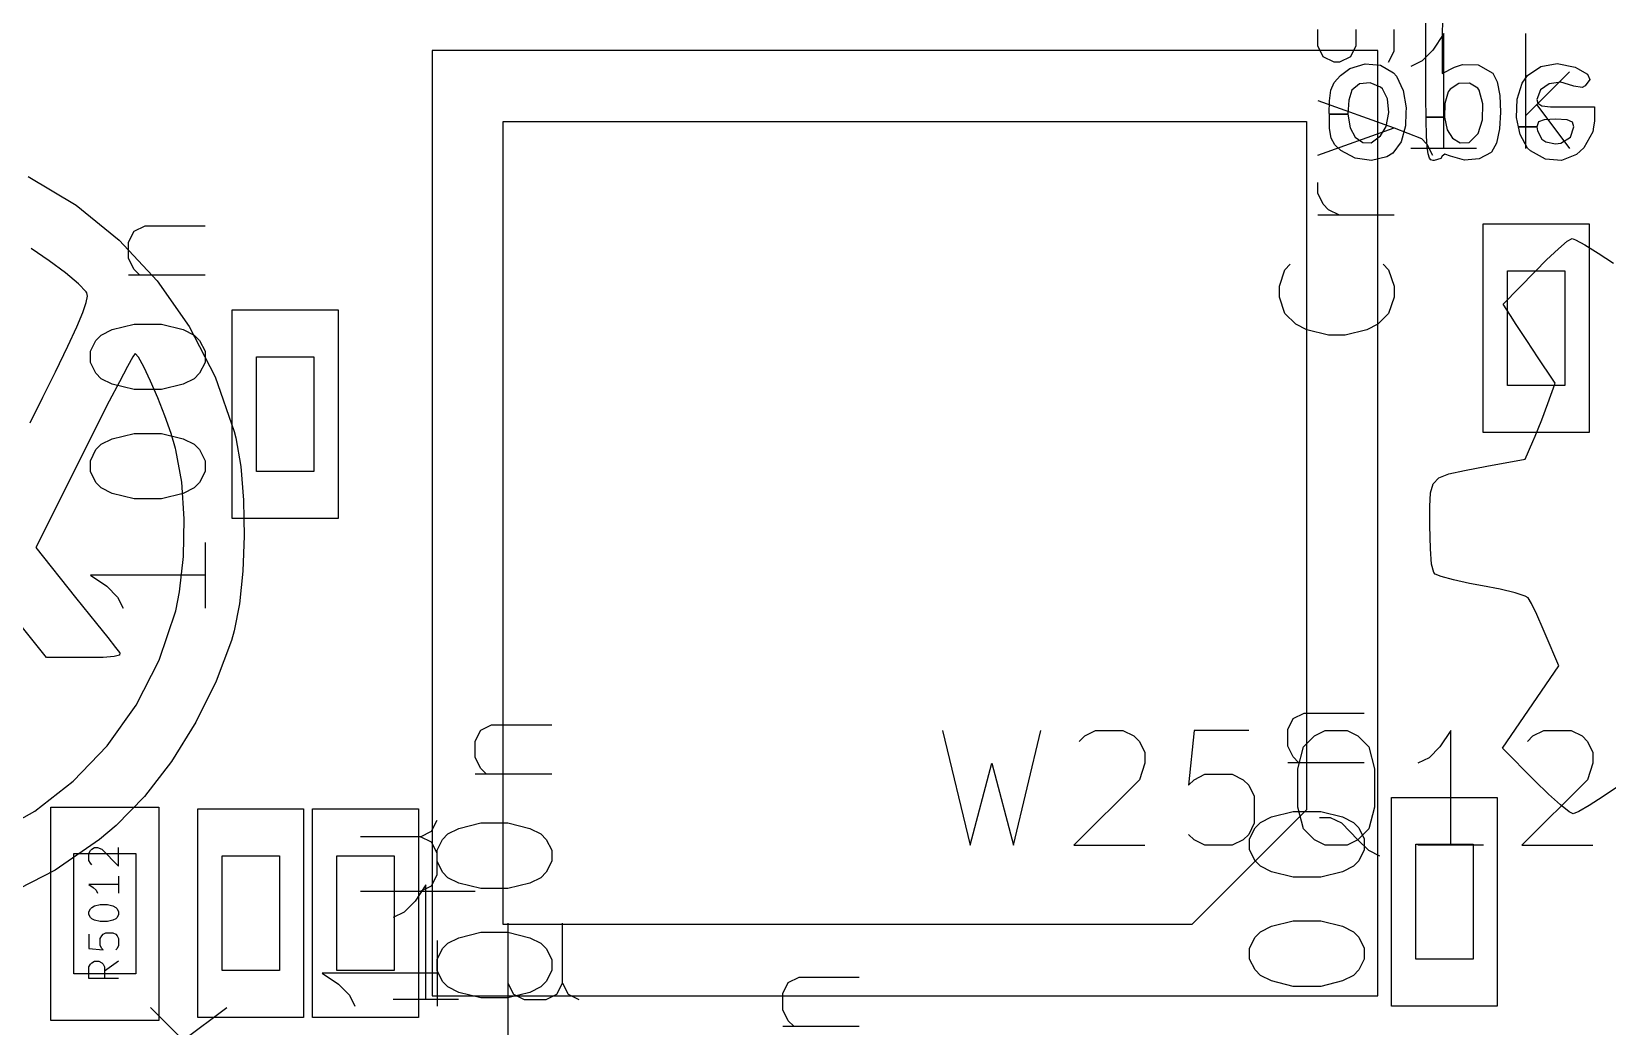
# Model space of a CAD drawing. Extents: x 0 to 141, y 0 to 216.
# Drawn here: x 107.6 to 121.33, y 32.5 to 41.17 of the extents above; entities that cross this region are included whole.
import ezdxf

# ---------------------------------------------------------------- set-up
doc = ezdxf.new("R2010")
doc.units = 0
doc.layers.get('0').update_dxf_attribs({"linetype": 'CONTINUOUS'})

msp = doc.modelspace()

# ---------------------------------------------------------------- linework, layer by layer
at = {"color": 0}
for p, q in [((119.746, 41.1399), (119.746, 41.257)), ((119.891, 41.2806), (119.889, 41.1289)), ((118.804, 41.0464), (118.804, 41.1896)), ((119.137, 41.1896), (119.137, 41.0464)), ((119.47, 40.9981), (119.47, 41.1896)), ((119.747, 40.8312), (119.746, 41.1399)), ((119.903, 41.1522), (119.808, 41.009)), ((119.889, 41.1289), (119.889, 40.8051)), ((119.903, 40.1518), (119.903, 41.1522)), ((120.617, 40.1518), (120.617, 41.1522)), ((119.327, 41.0048), (111.088, 41.0048)), ((111.088, 41.0048), (111.088, 32.7642)), ((118.852, 40.9512), (118.804, 41.0464)), ((118.947, 40.9028), (118.852, 40.9512)), ((119.089, 40.9512), (118.994, 40.9028)), ((119.137, 41.0464), (119.089, 40.9512)), ((119.327, 32.7642), (119.327, 41.0048)), ((119.422, 40.9028), (119.47, 40.9981)), ((119.808, 41.009), (119.713, 40.9141)), ((118.994, 40.9028), (118.947, 40.9028)), ((118.948, 40.7264), (119.003, 40.7885)), ((119.003, 40.7885), (119.083, 40.8478)), ((119.083, 40.8478), (119.217, 40.8891)), ((119.217, 40.8891), (119.352, 40.8767)), ((119.352, 40.8767), (119.465, 40.8107)), ((119.465, 40.8107), (119.49, 40.7804)), ((119.713, 40.9141), (119.616, 40.8658)), ((119.747, 40.5874), (119.747, 40.8312)), ((119.889, 40.8051), (119.997, 40.8587)), ((119.997, 40.8587), (120.066, 40.8838)), ((120.066, 40.8838), (120.201, 40.8809)), ((120.201, 40.8809), (120.329, 40.8079)), ((120.329, 40.8079), (120.329, 40.8065)), ((120.329, 40.8065), (120.369, 40.7321)), ((120.585, 40.7211), (120.632, 40.7871)), ((120.999, 40.8189), (120.617, 40.4372)), ((120.632, 40.7871), (120.748, 40.8658)), ((120.748, 40.8658), (120.891, 40.8919)), ((120.891, 40.8919), (121.047, 40.8587)), ((121.047, 40.8587), (121.069, 40.8492)), ((121.069, 40.8492), (121.156, 40.798)), ((121.156, 40.798), (121.175, 40.7515)), ((118.907, 40.5652), (118.919, 40.659)), ((118.919, 40.659), (118.948, 40.7264)), ((119.102, 40.659), (119.075, 40.5737)), ((119.169, 40.7141), (119.102, 40.659)), ((119.261, 40.724), (119.169, 40.7141)), ((119.35, 40.6866), (119.261, 40.724)), ((119.368, 40.6714), (119.35, 40.6866)), ((119.412, 40.5832), (119.368, 40.6714)), ((119.49, 40.7804), (119.548, 40.6562)), ((119.548, 40.6562), (119.574, 40.5045)), ((119.957, 40.6686), (119.942, 40.6439)), ((120.035, 40.7183), (119.957, 40.6686)), ((120.126, 40.7211), (120.035, 40.7183)), ((120.2, 40.6756), (120.126, 40.7211)), ((120.21, 40.659), (120.2, 40.6756)), ((120.244, 40.5391), (120.21, 40.659)), ((120.369, 40.7321), (120.391, 40.6121)), ((120.541, 40.5804), (120.585, 40.7211)), ((120.744, 40.6619), (120.713, 40.5776)), ((120.821, 40.7155), (120.744, 40.6619)), ((120.923, 40.7293), (120.821, 40.7155)), ((121.027, 40.6975), (120.923, 40.7293)), ((121.035, 40.6936), (121.027, 40.6975)), ((121.108, 40.6823), (121.035, 40.6936)), ((121.134, 40.6975), (121.108, 40.6823)), ((121.175, 40.7515), (121.134, 40.6975)), ((118.804, 40.5694), (119.47, 40.3324)), ((118.904, 40.4551), (118.907, 40.5652)), ((119.075, 40.5737), (119.067, 40.4495)), ((119.423, 40.4633), (119.412, 40.5832)), ((119.749, 40.4234), (119.747, 40.5874)), ((119.911, 40.5433), (119.908, 40.4234)), ((119.942, 40.6439), (119.911, 40.5433)), ((120.239, 40.4012), (120.244, 40.5391)), ((120.391, 40.6121), (120.395, 40.5391)), ((120.395, 40.5391), (120.398, 40.4675)), ((120.537, 40.422), (120.541, 40.5804)), ((120.712, 40.5324), (120.999, 40.1518)), ((120.713, 40.5776), (120.722, 40.5448)), ((120.722, 40.5448), (120.756, 40.5239)), ((120.756, 40.5239), (120.832, 40.5144)), ((120.832, 40.5144), (120.964, 40.513)), ((120.964, 40.513), (121.215, 40.513)), ((121.215, 40.513), (121.215, 40.3902)), ((111.708, 33.3843), (111.708, 40.3849)), ((111.708, 40.3849), (118.707, 40.3849)), ((118.707, 40.3849), (118.707, 34.3848)), ((118.906, 40.4495), (118.904, 40.4551)), ((118.908, 40.3243), (118.906, 40.4495)), ((118.906, 40.4495), (119.067, 40.4495)), ((119.067, 40.4495), (118.906, 40.4495)), ((119.067, 40.4495), (119.086, 40.331)), ((119.4, 40.3433), (119.423, 40.4633)), ((119.572, 40.4633), (119.568, 40.3475)), ((119.574, 40.5045), (119.572, 40.4633)), ((119.749, 40.4001), (119.749, 40.4234)), ((119.749, 40.4234), (119.908, 40.4234)), ((119.908, 40.4234), (119.749, 40.4234)), ((119.753, 40.2622), (119.749, 40.4001)), ((119.908, 40.4234), (119.931, 40.313)), ((120.201, 40.283), (120.239, 40.4012)), ((120.398, 40.4675), (120.388, 40.3214)), ((120.555, 40.3408), (120.537, 40.422)), ((120.727, 40.3821), (120.713, 40.3408)), ((120.778, 40.4012), (120.727, 40.3821)), ((120.875, 40.4054), (120.778, 40.4012)), ((120.977, 40.4001), (120.875, 40.4054)), ((121.025, 40.3793), (120.977, 40.4001)), ((121.036, 40.3408), (121.025, 40.3793)), ((121.215, 40.3902), (121.208, 40.3408)), ((118.804, 40.0939), (119.47, 40.3324)), ((118.922, 40.2414), (118.908, 40.3243)), ((118.953, 40.1835), (118.922, 40.2414)), ((119.086, 40.331), (119.131, 40.2498)), ((119.131, 40.2498), (119.198, 40.2029)), ((119.271, 40.2001), (119.352, 40.2622)), ((119.352, 40.2622), (119.4, 40.3433)), ((119.47, 40.3324), (119.709, 40.2375)), ((119.568, 40.3475), (119.53, 40.2086)), ((119.709, 40.2375), (119.756, 40.1891)), ((119.759, 40.1655), (119.753, 40.2622)), ((119.931, 40.313), (119.978, 40.2414)), ((119.978, 40.2414), (120.046, 40.2015)), ((120.124, 40.2029), (120.192, 40.2703)), ((120.192, 40.2703), (120.201, 40.283)), ((120.388, 40.3214), (120.362, 40.1973)), ((120.569, 40.2717), (120.555, 40.3408)), ((120.555, 40.3408), (120.713, 40.3408)), ((120.713, 40.3408), (120.555, 40.3408)), ((120.633, 40.1532), (120.569, 40.2717)), ((120.713, 40.3408), (120.719, 40.3049)), ((120.719, 40.3049), (120.758, 40.2332)), ((120.924, 40.1973), (121.006, 40.2498)), ((121.006, 40.2498), (121.036, 40.3408)), ((121.2, 40.2953), (121.123, 40.1574)), ((121.208, 40.3408), (121.2, 40.2953)), ((119.005, 40.1341), (118.953, 40.1835)), ((119.13, 40.0664), (119.005, 40.1341)), ((119.198, 40.2029), (119.271, 40.2001)), ((119.459, 40.1105), (119.407, 40.0787)), ((119.53, 40.2086), (119.459, 40.1105)), ((120.188, 40.1518), (119.616, 40.1518)), ((119.756, 40.1891), (119.804, 40.0939)), ((119.767, 40.1038), (119.759, 40.1655)), ((119.778, 40.0678), (119.767, 40.1038)), ((119.911, 40.1024), (119.889, 40.0844)), ((119.96, 40.0844), (119.911, 40.1024)), ((120.046, 40.2015), (120.124, 40.2029)), ((120.315, 40.1147), (120.212, 40.0611)), ((120.319, 40.1189), (120.315, 40.1147)), ((120.362, 40.1973), (120.319, 40.1189)), ((120.657, 40.1299), (120.633, 40.1532)), ((120.789, 40.0569), (120.657, 40.1299)), ((120.758, 40.2332), (120.793, 40.2096)), ((120.793, 40.2096), (120.875, 40.1906)), ((120.875, 40.1906), (120.924, 40.1973)), ((121.059, 40.0981), (120.928, 40.0459)), ((121.123, 40.1574), (121.059, 40.0981)), ((119.272, 40.0473), (119.13, 40.0664)), ((119.407, 40.0787), (119.272, 40.0473)), ((119.791, 40.0512), (119.778, 40.0678)), ((119.811, 40.0473), (119.791, 40.0512)), ((119.818, 40.0473), (119.811, 40.0473)), ((119.877, 40.0625), (119.818, 40.0473)), ((119.889, 40.0844), (119.877, 40.0625)), ((120.082, 40.0498), (119.96, 40.0844)), ((120.212, 40.0611), (120.082, 40.0498)), ((120.928, 40.0459), (120.789, 40.0569)), ((107.567, 39.908), (107.986, 39.6572)), ((118.804, 39.7605), (118.804, 39.8558)), ((118.852, 39.6656), (118.804, 39.7605)), ((107.986, 39.6572), (108.362, 39.3527)), ((119.47, 39.5704), (118.804, 39.5704)), ((118.898, 39.6173), (118.852, 39.6656)), ((118.994, 39.5704), (118.898, 39.6173)), ((108.443, 39.3347), (108.492, 39.43)), ((108.492, 39.43), (108.587, 39.4765)), ((108.587, 39.4765), (109.11, 39.4765)), ((120.247, 37.6742), (120.247, 39.4945)), ((120.247, 39.4945), (121.168, 39.4945)), ((121.168, 39.4945), (121.168, 37.6742)), ((107.752, 39.1721), (107.594, 39.2797)), ((108.362, 39.3527), (108.693, 38.9985)), ((108.443, 39.1915), (108.443, 39.3347)), ((120.797, 39.1791), (120.901, 39.2755)), ((120.901, 39.2755), (120.979, 39.3418)), ((120.979, 39.3418), (121.021, 39.3665)), ((121.021, 39.3665), (121.051, 39.3541)), ((121.051, 39.3541), (121.132, 39.31)), ((121.132, 39.31), (121.248, 39.2384)), ((107.895, 39.0659), (107.752, 39.1721)), ((108.492, 39.0962), (108.443, 39.1915)), ((118.518, 39.0934), (118.565, 39.1418)), ((119.375, 39.1418), (119.422, 39.0934)), ((120.698, 39.0797), (120.797, 39.1791)), ((121.248, 39.2384), (121.382, 39.1502)), ((108.008, 38.9724), (107.895, 39.0659)), ((108.443, 39.0483), (109.11, 39.0483)), ((108.538, 39.0483), (108.492, 39.0962)), ((108.693, 38.9985), (108.972, 38.6002)), ((118.47, 38.9516), (118.518, 39.0934)), ((119.422, 39.0934), (119.47, 38.9516)), ((120.419, 38.7932), (120.698, 39.0797)), ((120.457, 38.0848), (120.457, 39.0839)), ((120.457, 39.0839), (120.957, 39.0839)), ((120.957, 39.0839), (120.957, 38.0848)), ((108.075, 38.9008), (108.008, 38.9724)), ((108.074, 38.807), (108.085, 38.8634)), ((108.079, 38.8938), (108.075, 38.9008)), ((108.085, 38.8634), (108.079, 38.8938)), ((118.47, 38.8553), (118.47, 38.9516)), ((119.47, 38.9516), (119.47, 38.8553)), ((108.044, 38.7202), (108.074, 38.807)), ((109.347, 38.7449), (110.268, 38.7449)), ((109.347, 36.9245), (109.347, 38.7449)), ((110.268, 38.7449), (110.268, 36.9245)), ((118.518, 38.7131), (118.47, 38.8553)), ((119.47, 38.8553), (119.422, 38.7131)), ((120.483, 38.6941), (120.419, 38.7932)), ((107.913, 38.4267), (107.991, 38.596)), ((107.991, 38.596), (108.044, 38.7202)), ((108.3, 38.5727), (108.492, 38.6196)), ((108.492, 38.6196), (108.729, 38.6196)), ((108.729, 38.6196), (108.92, 38.5727)), ((108.972, 38.6002), (109.197, 38.1593)), ((118.613, 38.6182), (118.518, 38.7131)), ((118.708, 38.5699), (118.613, 38.6182)), ((119.327, 38.6182), (119.232, 38.5699)), ((119.422, 38.7131), (119.327, 38.6182)), ((120.534, 38.6168), (120.483, 38.6941)), ((120.609, 38.5025), (120.534, 38.6168)), ((108.11, 38.3826), (108.158, 38.4775)), ((108.158, 38.4775), (108.205, 38.5244)), ((108.205, 38.5244), (108.3, 38.5727)), ((108.92, 38.5727), (109.015, 38.5244)), ((109.015, 38.5244), (109.062, 38.4775)), ((109.062, 38.4775), (109.11, 38.3826)), ((118.898, 38.523), (118.708, 38.5699)), ((119.042, 38.523), (118.898, 38.523)), ((119.232, 38.5699), (119.042, 38.523)), ((120.694, 38.3741), (120.609, 38.5025)), ((107.805, 38.2048), (107.913, 38.4267)), ((108.11, 38.2859), (108.11, 38.3826)), ((108.481, 38.3342), (108.434, 38.2503)), ((108.5, 38.3632), (108.481, 38.3342)), ((108.53, 38.3314), (108.5, 38.3632)), ((108.577, 38.2475), (108.53, 38.3314)), ((109.11, 38.3826), (109.11, 38.2859)), ((109.558, 38.3342), (110.057, 38.3342)), ((109.558, 37.3338), (109.558, 38.3342)), ((110.057, 38.3342), (110.057, 37.3338)), ((120.709, 38.3508), (120.694, 38.3741)), ((120.872, 38.1056), (120.709, 38.3508)), ((107.696, 37.9843), (107.805, 38.2048)), ((108.158, 38.191), (108.11, 38.2859)), ((108.205, 38.1441), (108.158, 38.191)), ((108.434, 38.2503), (108.363, 38.118)), ((108.635, 38.1233), (108.577, 38.2475)), ((109.062, 38.191), (109.015, 38.1441)), ((109.11, 38.2859), (109.062, 38.191)), ((108.3, 38.0958), (108.205, 38.1441)), ((108.363, 38.118), (108.274, 37.9469)), ((108.492, 38.0488), (108.3, 38.0958)), ((108.729, 38.0488), (108.492, 38.0488)), ((108.697, 37.9758), (108.635, 38.1233)), ((108.92, 38.0958), (108.729, 38.0488)), ((109.015, 38.1441), (108.92, 38.0958)), ((109.197, 38.1593), (109.364, 37.6823)), ((120.957, 38.0848), (120.457, 38.0848)), ((120.808, 37.9278), (120.872, 38.1056)), ((107.585, 37.7596), (107.696, 37.9843)), ((108.274, 37.9469), (108.17, 37.743)), ((108.759, 37.8188), (108.697, 37.9758)), ((120.756, 37.7857), (120.808, 37.9278)), ((108.813, 37.6671), (108.759, 37.8188)), ((120.698, 37.6424), (120.756, 37.7857)), ((108.17, 37.743), (108.058, 37.5186)), ((108.3, 37.6206), (108.492, 37.6671)), ((108.492, 37.6671), (108.729, 37.6671)), ((108.729, 37.6671), (108.92, 37.6206)), ((108.853, 37.5349), (108.813, 37.6671)), ((109.364, 37.6823), (109.378, 37.6273)), ((109.378, 37.6273), (109.42, 37.3779)), ((121.168, 37.6742), (120.247, 37.6742)), ((120.679, 37.5955), (120.698, 37.6424)), ((108.058, 37.5186), (107.634, 36.6737)), ((108.11, 37.429), (108.158, 37.5253)), ((108.158, 37.5253), (108.205, 37.5722)), ((108.205, 37.5722), (108.3, 37.6206)), ((108.855, 37.5239), (108.853, 37.5349)), ((108.906, 37.2413), (108.855, 37.5239)), ((108.92, 37.6206), (109.015, 37.5722)), ((109.015, 37.5722), (109.062, 37.5253)), ((109.062, 37.5253), (109.11, 37.429)), ((120.613, 37.4414), (120.679, 37.5955)), ((108.11, 37.3338), (108.11, 37.429)), ((109.11, 37.429), (109.11, 37.3338)), ((109.42, 37.3779), (109.444, 37.0858)), ((120.084, 37.3447), (120.278, 37.3807)), ((120.278, 37.3807), (120.613, 37.4414)), ((108.158, 37.2389), (108.11, 37.3338)), ((108.205, 37.192), (108.158, 37.2389)), ((108.928, 36.9217), (108.906, 37.2413)), ((109.062, 37.2389), (109.015, 37.192)), ((109.11, 37.3338), (109.062, 37.2389)), ((110.057, 37.3338), (109.558, 37.3338)), ((119.787, 37.1479), (119.809, 37.2276)), ((119.809, 37.2276), (119.859, 37.2801)), ((119.859, 37.2801), (119.947, 37.3144)), ((119.947, 37.3144), (120.084, 37.3447)), ((108.3, 37.1436), (108.205, 37.192)), ((108.492, 37.0967), (108.3, 37.1436)), ((108.729, 37.0967), (108.492, 37.0967)), ((108.92, 37.1436), (108.729, 37.0967)), ((109.015, 37.192), (108.92, 37.1436)), ((109.444, 37.0858), (109.448, 36.9217)), ((119.782, 37.0293), (119.787, 37.1479)), ((119.782, 36.8639), (119.782, 37.0293)), ((108.923, 36.5936), (108.928, 36.9217)), ((110.268, 36.9245), (109.347, 36.9245)), ((109.448, 36.9217), (109.451, 36.7743)), ((119.786, 36.6614), (119.782, 36.8639)), ((107.727, 35.7131), (106.939, 36.697)), ((107.634, 36.6737), (107.982, 36.237)), ((109.11, 36.715), (109.11, 36.1431)), ((109.451, 36.7743), (109.44, 36.4656)), ((108.888, 36.285), (108.923, 36.5936)), ((119.797, 36.5263), (119.786, 36.6614)), ((119.816, 36.4532), (119.797, 36.5263)), ((109.11, 36.4299), (108.11, 36.4299)), ((108.11, 36.4299), (108.253, 36.3347)), ((109.44, 36.4656), (109.411, 36.1819)), ((119.827, 36.4395), (119.816, 36.4532)), ((119.88, 36.4187), (119.827, 36.4395)), ((119.986, 36.3911), (119.88, 36.4187)), ((120.128, 36.3594), (119.986, 36.3911)), ((108.253, 36.3347), (108.348, 36.2398)), ((108.855, 36.1213), (108.888, 36.285)), ((120.239, 36.3389), (120.128, 36.3594)), ((120.395, 36.3086), (120.239, 36.3389)), ((120.526, 36.2768), (120.395, 36.3086)), ((120.613, 36.2493), (120.526, 36.2768)), ((107.982, 36.237), (108.163, 36.0094)), ((108.348, 36.2398), (108.397, 36.1431)), ((108.711, 35.6912), (108.855, 36.1213)), ((109.411, 36.1819), (109.364, 35.9449)), ((120.639, 36.2342), (120.613, 36.2493)), ((120.667, 36.1844), (120.639, 36.2342)), ((120.713, 36.0881), (120.667, 36.1844)), ((108.163, 36.0094), (108.262, 35.887)), ((120.769, 35.96), (120.713, 36.0881)), ((108.262, 35.887), (108.33, 35.7999)), ((109.34, 35.862), (109.207, 35.5064)), ((109.364, 35.9449), (109.34, 35.862)), ((120.787, 35.9184), (120.769, 35.96)), ((120.904, 35.6401), (120.787, 35.9184)), ((108.063, 35.7131), (107.727, 35.7131)), ((108.223, 35.7145), (108.063, 35.7131)), ((108.319, 35.7216), (108.223, 35.7145)), ((108.365, 35.7339), (108.319, 35.7216)), ((108.33, 35.7999), (108.365, 35.7572)), ((108.365, 35.7572), (108.366, 35.7547)), ((108.366, 35.7547), (108.365, 35.7339)), ((108.51, 35.2986), (108.711, 35.6912)), ((120.413, 34.9222), (120.904, 35.6401)), ((109.207, 35.5064), (109.029, 35.1482)), ((108.257, 34.9443), (108.51, 35.2986)), ((118.543, 35.0848), (118.591, 35.18)), ((118.591, 35.18), (118.686, 35.2268)), ((118.686, 35.2268), (119.21, 35.2268)), ((109.029, 35.1482), (108.817, 34.8079)), ((111.464, 34.9843), (111.511, 35.0793)), ((111.511, 35.0793), (111.606, 35.1276)), ((111.606, 35.1276), (112.13, 35.1276)), ((115.536, 35.0766), (115.775, 34.0761)), ((116.155, 34.0761), (116.393, 35.0766)), ((116.727, 34.9815), (116.774, 35.0297)), ((116.774, 35.0297), (116.869, 35.0766)), ((116.869, 35.0766), (117.107, 35.0766)), ((117.107, 35.0766), (117.202, 35.0297)), ((117.202, 35.0297), (117.25, 34.9815)), ((117.727, 35.0766), (117.679, 34.6012)), ((118.203, 35.0766), (117.727, 35.0766)), ((118.543, 34.9415), (118.543, 35.0848)), ((118.679, 34.9333), (118.775, 35.0297)), ((118.775, 35.0297), (118.87, 35.0766)), ((118.87, 35.0766), (119.06, 35.0766)), ((119.06, 35.0766), (119.155, 35.0297)), ((119.155, 35.0297), (119.25, 34.9333)), ((119.965, 35.0766), (119.869, 34.9333)), ((119.965, 34.0761), (119.965, 35.0766)), ((120.631, 34.9815), (120.679, 35.0297)), ((120.679, 35.0297), (120.774, 35.0766)), ((120.774, 35.0766), (121.012, 35.0766)), ((121.012, 35.0766), (121.108, 35.0297)), ((121.108, 35.0297), (121.154, 34.9815)), ((107.961, 34.6356), (108.257, 34.9443)), ((111.464, 34.8409), (111.464, 34.9843)), ((117.25, 34.9815), (117.297, 34.8864)), ((117.297, 34.8864), (117.297, 34.7913)), ((118.591, 34.8464), (118.543, 34.9415)), ((118.631, 34.7431), (118.679, 34.9333)), ((119.25, 34.9333), (119.298, 34.7431)), ((119.869, 34.9333), (119.774, 34.8382)), ((120.697, 34.637), (120.413, 34.9222)), ((121.154, 34.9815), (121.202, 34.8864)), ((121.202, 34.8864), (121.202, 34.7913)), ((108.817, 34.8079), (108.581, 34.5006)), ((111.511, 34.7459), (111.464, 34.8409)), ((111.559, 34.699), (111.511, 34.7459)), ((115.775, 34.0761), (115.965, 34.7913)), ((115.965, 34.7913), (116.155, 34.0761)), ((117.297, 34.7913), (117.25, 34.648)), ((118.543, 34.7982), (119.21, 34.7982)), ((118.638, 34.7982), (118.591, 34.8464)), ((118.631, 34.4096), (118.631, 34.7431)), ((119.298, 34.7431), (119.298, 34.4096)), ((119.774, 34.8382), (119.678, 34.7913)), ((121.202, 34.7913), (121.154, 34.648)), ((107.625, 34.3738), (107.961, 34.6356)), ((111.464, 34.699), (112.13, 34.699)), ((117.25, 34.648), (116.678, 34.0761)), ((117.679, 34.6012), (117.727, 34.648)), ((117.727, 34.648), (117.822, 34.6963)), ((117.822, 34.6963), (118.059, 34.6963)), ((118.059, 34.6963), (118.154, 34.648)), ((118.154, 34.648), (118.203, 34.6012)), ((121.154, 34.648), (120.584, 34.0761)), ((120.815, 34.5212), (120.697, 34.637)), ((108.581, 34.5006), (108.335, 34.2484)), ((118.203, 34.6012), (118.251, 34.5047)), ((118.251, 34.5047), (118.251, 34.2677)), ((119.447, 34.4937), (120.367, 34.4937)), ((119.447, 32.6747), (119.447, 34.4937)), ((120.367, 34.4937), (120.367, 32.6747)), ((120.919, 34.4289), (120.815, 34.5212)), ((121.292, 34.5019), (121.17, 34.4234)), ((121.415, 34.5846), (121.292, 34.5019)), ((107.255, 34.1643), (107.625, 34.3738)), ((107.767, 34.4096), (108.707, 34.4096)), ((107.767, 32.5493), (107.767, 34.4096)), ((108.707, 34.4096), (108.707, 32.5493)), ((109.047, 32.5741), (109.047, 34.3945)), ((109.047, 34.3945), (109.968, 34.3945)), ((109.968, 34.3945), (109.968, 32.5741)), ((110.047, 32.5741), (110.047, 34.3945)), ((110.047, 34.3945), (110.968, 34.3945)), ((110.968, 34.3945), (110.968, 32.5741)), ((118.707, 34.3848), (117.708, 33.3843)), ((118.401, 34.3228), (118.591, 34.3697)), ((118.591, 34.3697), (118.83, 34.3697)), ((118.679, 34.2194), (118.631, 34.4096)), ((118.83, 34.3697), (119.02, 34.3228)), ((119.298, 34.4096), (119.25, 34.2194)), ((120.995, 34.3683), (120.919, 34.4289)), ((121.03, 34.3504), (120.995, 34.3683)), ((121.079, 34.3697), (121.03, 34.3504)), ((121.17, 34.4234), (121.079, 34.3697)), ((108.335, 34.2484), (108.19, 34.1271)), ((110.987, 34.1505), (111.082, 34.1988)), ((111.082, 34.1988), (111.131, 34.2938)), ((111.226, 34.1753), (111.321, 34.2222)), ((111.321, 34.2222), (111.511, 34.2704)), ((111.511, 34.2704), (111.749, 34.2704)), ((111.749, 34.2704), (111.94, 34.2222)), ((111.94, 34.2222), (112.034, 34.1753)), ((118.251, 34.2677), (118.203, 34.1712)), ((118.211, 34.1313), (118.258, 34.2277)), ((118.258, 34.2277), (118.306, 34.2746)), ((118.306, 34.2746), (118.401, 34.3228)), ((118.775, 34.1244), (118.679, 34.2194)), ((118.916, 34.3145), (118.821, 34.3145)), ((119.013, 34.2677), (118.916, 34.3145)), ((119.155, 34.1244), (119.013, 34.2677)), ((119.02, 34.3228), (119.115, 34.2746)), ((119.115, 34.2746), (119.163, 34.2277)), ((119.25, 34.2194), (119.155, 34.1244)), ((119.163, 34.2277), (119.21, 34.1313)), ((108.19, 34.1271), (107.803, 33.8598)), ((108.122, 34.0431), (108.147, 34.0555)), ((108.147, 34.0555), (108.172, 34.0555)), ((108.172, 34.0555), (108.209, 34.0431)), ((108.356, 33.8942), (108.356, 34.0555)), ((110.987, 34.1505), (110.464, 34.1505)), ((111.082, 34.1037), (110.987, 34.1505)), ((111.131, 34.0086), (111.082, 34.1037)), ((111.131, 34.0321), (111.177, 34.1271)), ((111.177, 34.1271), (111.226, 34.1753)), ((112.034, 34.1753), (112.083, 34.1271)), ((112.083, 34.1271), (112.13, 34.0321)), ((116.678, 34.0761), (117.297, 34.0761)), ((117.727, 34.1244), (117.679, 34.1712)), ((117.822, 34.0761), (117.727, 34.1244)), ((118.059, 34.0761), (117.822, 34.0761)), ((118.154, 34.1244), (118.059, 34.0761)), ((118.203, 34.1712), (118.154, 34.1244)), ((118.211, 34.0362), (118.211, 34.1313)), ((118.87, 34.0761), (118.775, 34.1244)), ((119.06, 34.0761), (118.87, 34.0761)), ((119.155, 34.1244), (119.06, 34.0761)), ((119.25, 34.0293), (119.155, 34.1244)), ((119.21, 34.1313), (119.21, 34.0362)), ((119.658, 34.0844), (120.158, 34.0844)), ((119.658, 33.084), (119.658, 34.0844)), ((120.25, 34.0761), (119.678, 34.0761)), ((120.158, 34.0844), (120.158, 33.084)), ((120.584, 34.0761), (121.202, 34.0761)), ((107.967, 34.0045), (108.507, 34.0045)), ((107.967, 32.9544), (107.967, 34.0045)), ((108.097, 34.0058), (108.11, 34.0306)), ((108.097, 33.9439), (108.097, 34.0058)), ((108.11, 33.919), (108.097, 33.9439)), ((108.11, 34.0306), (108.122, 34.0431)), ((108.122, 33.9066), (108.11, 33.919)), ((108.209, 34.0431), (108.356, 33.8942)), ((108.507, 34.0045), (108.507, 32.9544)), ((109.258, 32.9847), (109.258, 33.9838)), ((109.258, 33.9838), (109.758, 33.9838)), ((109.758, 33.9838), (109.758, 32.9847)), ((110.257, 32.9847), (110.257, 33.9838)), ((110.257, 33.9838), (110.757, 33.9838)), ((110.757, 33.9838), (110.757, 32.9847)), ((111.131, 33.9369), (111.131, 34.0321)), ((111.131, 33.8171), (111.131, 34.0086)), ((111.177, 33.8419), (111.131, 33.9369)), ((112.13, 33.9369), (112.083, 33.8419)), ((112.13, 34.0321), (112.13, 33.9369)), ((118.258, 33.9411), (118.211, 34.0362)), ((118.306, 33.8942), (118.258, 33.9411)), ((119.163, 33.9411), (119.115, 33.8942)), ((119.21, 34.0362), (119.163, 33.9411)), ((119.345, 33.981), (119.25, 34.0293)), ((107.803, 33.8598), (107.384, 33.6434)), ((108.356, 33.8074), (108.356, 33.6586)), ((111.082, 33.722), (111.131, 33.8171)), ((111.226, 33.7936), (111.177, 33.8419)), ((111.321, 33.7468), (111.226, 33.7936)), ((112.034, 33.7936), (111.94, 33.7468)), ((112.083, 33.8419), (112.034, 33.7936)), ((118.401, 33.846), (118.306, 33.8942)), ((118.591, 33.7991), (118.401, 33.846)), ((118.83, 33.7991), (118.591, 33.7991)), ((119.02, 33.846), (118.83, 33.7991)), ((119.115, 33.8942), (119.02, 33.846)), ((108.356, 33.733), (108.097, 33.733)), ((108.097, 33.733), (108.135, 33.7082)), ((108.135, 33.7082), (108.16, 33.6834)), ((108.16, 33.6834), (108.172, 33.6586)), ((110.464, 33.6751), (111.464, 33.6751)), ((111.034, 33.7316), (110.939, 33.5883)), ((110.987, 33.6751), (111.082, 33.722)), ((111.034, 32.7312), (111.034, 33.7316)), ((111.511, 33.6985), (111.321, 33.7468)), ((111.749, 33.6985), (111.511, 33.6985)), ((111.94, 33.7468), (111.749, 33.6985)), ((108.097, 33.4973), (108.11, 33.5221)), ((108.11, 33.5221), (108.122, 33.5346)), ((108.122, 33.5346), (108.147, 33.547)), ((108.147, 33.547), (108.197, 33.5594)), ((108.197, 33.5594), (108.259, 33.5594)), ((108.259, 33.5594), (108.307, 33.547)), ((108.307, 33.547), (108.332, 33.5346)), ((108.332, 33.5346), (108.344, 33.5221)), ((108.344, 33.5221), (108.356, 33.4973)), ((110.939, 33.5883), (110.844, 33.4932)), ((108.097, 33.4725), (108.097, 33.4973)), ((108.11, 33.4477), (108.097, 33.4725)), ((108.122, 33.4353), (108.11, 33.4477)), ((108.147, 33.4229), (108.122, 33.4353)), ((108.197, 33.4105), (108.147, 33.4229)), ((108.259, 33.4105), (108.197, 33.4105)), ((108.307, 33.4229), (108.259, 33.4105)), ((108.332, 33.4353), (108.307, 33.4229)), ((108.344, 33.4477), (108.332, 33.4353)), ((108.356, 33.4725), (108.344, 33.4477)), ((108.356, 33.4973), (108.356, 33.4725)), ((110.844, 33.4932), (110.748, 33.4464)), ((117.708, 33.3843), (111.708, 33.3843)), ((111.748, 33.3981), (111.748, 32.399)), ((112.225, 32.8745), (112.225, 33.3981)), ((118.306, 33.3223), (118.401, 33.3706)), ((118.401, 33.3706), (118.591, 33.4174)), ((118.591, 33.4174), (118.83, 33.4174)), ((118.83, 33.4174), (119.02, 33.3706)), ((119.02, 33.3706), (119.115, 33.3223)), ((108.097, 33.3003), (108.097, 33.1763)), ((108.197, 33.2631), (108.209, 33.2879)), ((108.197, 33.2011), (108.197, 33.2631)), ((108.209, 33.2879), (108.222, 33.3003)), ((108.222, 33.3003), (108.246, 33.3127)), ((108.246, 33.3127), (108.307, 33.3127)), ((108.307, 33.3127), (108.332, 33.3003)), ((108.332, 33.3003), (108.344, 33.2879)), ((108.344, 33.2879), (108.356, 33.2631)), ((108.356, 33.2631), (108.356, 33.2011)), ((111.131, 33.2466), (111.131, 32.6747)), ((111.226, 33.2218), (111.321, 33.27)), ((111.321, 33.27), (111.511, 33.3182)), ((111.511, 33.3182), (111.749, 33.3182)), ((111.749, 33.3182), (111.94, 33.27)), ((111.94, 33.27), (112.034, 33.2218)), ((118.211, 33.179), (118.258, 33.2741)), ((118.258, 33.2741), (118.306, 33.3223)), ((119.115, 33.3223), (119.163, 33.2741)), ((119.163, 33.2741), (119.21, 33.179)), ((108.097, 33.1763), (108.222, 33.1639)), ((108.209, 33.1763), (108.197, 33.2011)), ((108.222, 33.1639), (108.209, 33.1763)), ((108.344, 33.1763), (108.332, 33.1639)), ((108.356, 33.2011), (108.344, 33.1763)), ((111.131, 33.0798), (111.177, 33.1749)), ((111.177, 33.1749), (111.226, 33.2218)), ((112.034, 33.2218), (112.083, 33.1749)), ((112.083, 33.1749), (112.13, 33.0798)), ((118.211, 33.084), (118.211, 33.179)), ((119.21, 33.179), (119.21, 33.084)), ((108.097, 33.015), (108.11, 33.0399)), ((108.097, 32.9158), (108.097, 33.015)), ((108.11, 33.0399), (108.122, 33.0522)), ((108.122, 33.0522), (108.147, 33.0647)), ((108.147, 33.0647), (108.184, 33.0647)), ((108.184, 33.0647), (108.209, 33.0522)), ((108.209, 33.0522), (108.222, 33.0399)), ((108.222, 33.0399), (108.234, 33.015)), ((108.356, 33.0647), (108.234, 32.9778)), ((108.234, 33.015), (108.234, 32.9158)), ((109.758, 32.9847), (109.258, 32.9847)), ((111.131, 32.9599), (110.13, 32.9599)), ((110.13, 32.9599), (110.273, 32.8648)), ((110.757, 32.9847), (110.257, 32.9847)), ((111.131, 32.9847), (111.131, 33.0798)), ((111.177, 32.8896), (111.131, 32.9847)), ((112.13, 32.9847), (112.083, 32.8896)), ((112.13, 33.0798), (112.13, 32.9847)), ((118.258, 32.9889), (118.211, 33.084)), ((118.306, 32.942), (118.258, 32.9889)), ((119.163, 32.9889), (119.115, 32.942)), ((119.21, 33.084), (119.163, 32.9889)), ((120.158, 33.084), (119.658, 33.084)), ((108.507, 32.9544), (107.967, 32.9544)), ((108.356, 32.9158), (108.097, 32.9158)), ((110.273, 32.8648), (110.368, 32.7697)), ((111.226, 32.8414), (111.177, 32.8896)), ((111.321, 32.7932), (111.226, 32.8414)), ((111.748, 32.8745), (111.796, 32.7794)), ((112.034, 32.8414), (111.94, 32.7932)), ((112.083, 32.8896), (112.034, 32.8414)), ((112.176, 32.7794), (112.225, 32.8745)), ((112.225, 32.8745), (112.272, 32.7794)), ((114.143, 32.7849), (114.191, 32.88)), ((114.191, 32.88), (114.286, 32.9268)), ((114.286, 32.9268), (114.81, 32.9268)), ((118.401, 32.8938), (118.306, 32.942)), ((118.591, 32.8456), (118.401, 32.8938)), ((118.83, 32.8456), (118.591, 32.8456)), ((119.02, 32.8938), (118.83, 32.8456)), ((119.115, 32.942), (119.02, 32.8938)), ((110.368, 32.7697), (110.415, 32.6747)), ((111.319, 32.7312), (110.748, 32.7312)), ((111.088, 32.7642), (119.327, 32.7642)), ((111.511, 32.7463), (111.321, 32.7932)), ((111.749, 32.7463), (111.511, 32.7463)), ((111.94, 32.7932), (111.749, 32.7463)), ((111.796, 32.7794), (111.891, 32.7312)), ((111.891, 32.7312), (112.081, 32.7312)), ((112.081, 32.7312), (112.176, 32.7794)), ((112.272, 32.7794), (112.367, 32.7312)), ((114.143, 32.6416), (114.143, 32.7849)), ((108.707, 32.5493), (107.767, 32.5493)), ((108.634, 32.6609), (109.014, 32.2805)), ((108.919, 32.3756), (109.3, 32.6609)), ((109.968, 32.5741), (109.047, 32.5741)), ((110.968, 32.5741), (110.047, 32.5741)), ((114.191, 32.5465), (114.143, 32.6416)), ((114.239, 32.4983), (114.191, 32.5465)), ((120.367, 32.6747), (119.447, 32.6747)), ((114.143, 32.4983), (114.81, 32.4983))]:
    msp.add_line(p, q, dxfattribs=at)

doc.saveas('drawing.dxf')
